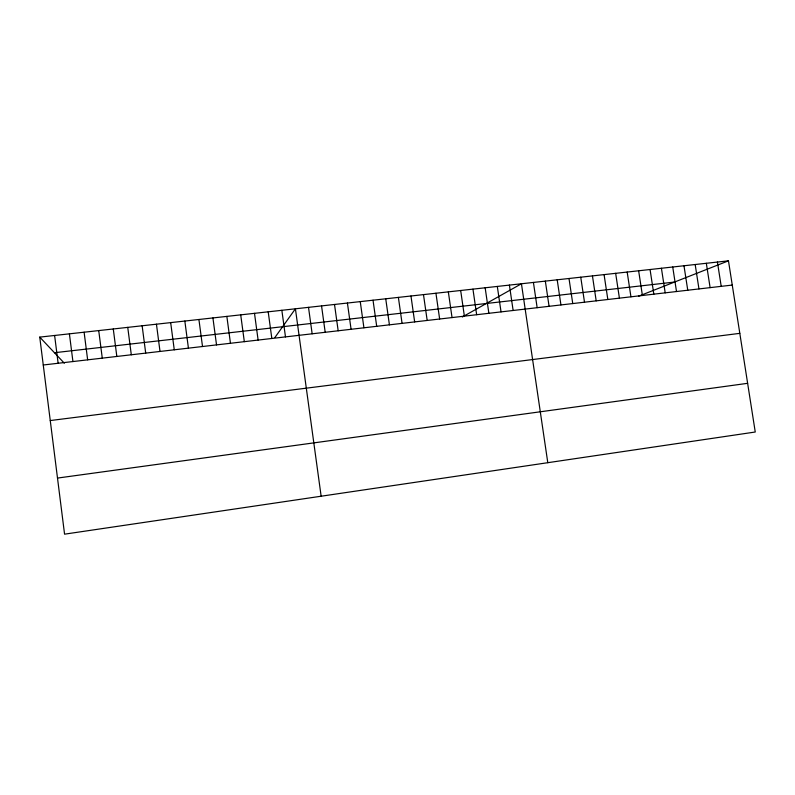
<?xml version="1.0" encoding="UTF-8"?>
<svg xmlns="http://www.w3.org/2000/svg" width="795" height="795" viewBox="0 0 795 795"><rect width="100%" height="100%" fill="white"/><g stroke="black" fill="none" stroke-linecap="round" stroke-linejoin="round"><path stroke-width="1.19" d="M274.931 337.468L295.412 308.798L321.14 496.219M462.293 317.006L521.441 283.765L547.795 462.7M638.514 296.237L728.468 260.83L755.25 432.013L64.564 534.17L39.75 337.12L728.468 260.83M57.498 478.073L747.628 383.319M50.254 420.555L739.817 333.353M43.258 364.994L732.255 285.067M54.457 352.722L674.567 282.046M39.75 337.12L64.345 363.216M717.418 262.052L721.214 286.349M706.328 263.284L710.114 287.641M695.178 264.516L698.964 288.933M683.978 265.759L687.764 290.235M672.729 267.001L676.505 291.536M661.42 268.253L665.196 292.848M650.062 269.515L653.828 294.17M638.643 270.777L642.41 295.492M627.176 272.049L630.942 296.823M615.658 273.321L619.414 298.165M604.071 274.613L607.837 299.506M592.444 275.895L596.19 300.858M580.747 277.197L584.504 302.209M569.001 278.498L572.748 303.571M557.196 279.8L560.942 304.942M545.34 281.112L549.077 306.323M533.425 282.434L537.152 307.705M509.406 285.097L513.133 310.487M497.312 286.439L501.039 311.898M485.159 287.78L488.875 313.309M472.946 289.132L476.662 314.721M460.673 290.493L464.379 316.142M448.34 291.864L452.037 317.583M435.938 293.236L439.645 319.014M423.487 294.617L427.183 320.465M410.965 295.998L414.652 321.915M398.384 297.39L402.071 323.376M385.734 298.791L389.421 324.847M373.024 300.202L376.701 326.318M360.254 301.613L363.921 327.798M347.415 303.044L351.082 329.289M334.516 304.465L338.173 330.79M321.548 305.906L325.195 332.29M308.51 307.347L312.157 333.801M281.847 310.298L285.484 336.901M268.203 311.819L271.83 338.481M254.499 313.329L258.117 340.071M240.716 314.86L244.323 341.671M226.853 316.39L230.461 343.281M212.921 317.94L216.528 344.901M198.919 319.491L202.516 346.521M184.838 321.051L188.425 348.16M170.677 322.621L174.264 349.8M156.446 324.191L160.014 351.45M142.136 325.781L145.704 353.119M127.747 327.371L131.304 354.789M113.278 328.971L116.835 356.468M98.729 330.591L102.277 358.157M84.111 332.211L87.649 359.847M69.404 333.84L72.931 361.556M54.617 335.47L58.134 363.275"/></g></svg>
